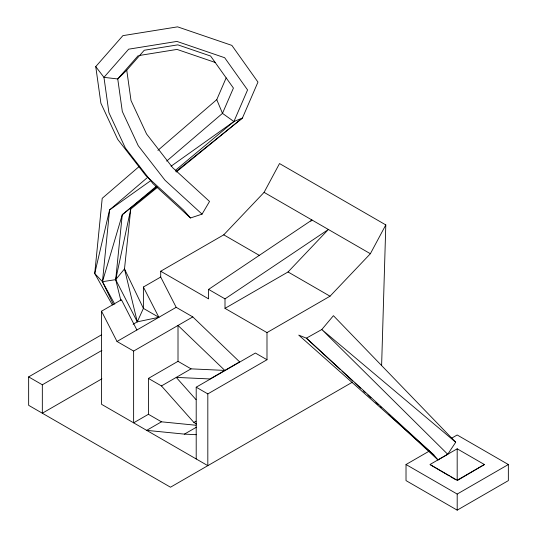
<?xml version="1.0" encoding="UTF-8"?>
<svg xmlns="http://www.w3.org/2000/svg" width="537" height="537" viewBox="0 0 537 537"><rect width="100%" height="100%" fill="white"/><g stroke="black" fill="none" stroke-linecap="round" stroke-linejoin="round"><path stroke-width="0.81" d="M381.619 365.355L385.801 224.916L279.522 163.557L264.083 192.36L223.748 234.837L160.704 271.232L160.704 277.038L176.183 307.312L192.796 316.911L239.609 361.871L210.027 378.954L176.25 377.397L196.032 399.662M157.375 187.386L130.753 209.094L124.497 268.909L137.291 321.844L133.109 324.261M130.753 209.094L115.697 279.643L120.912 300.727M157.905 150.353L216.76 99.647L226.151 77.912M175.518 170.263L233.904 121.53L247.564 89.921L224.674 57.727L176.928 41.416L128.658 49.182L103.956 77.355L108.924 112.676L125.396 148.084L152.964 183.627L190.487 217.975L202.053 214.142L209.537 201.456L172.84 167.859L146.581 134.008L131.015 100.547L126.752 70.206L144.252 50.243L177.828 44.846L210.598 56.036L233.42 88.061L222.486 113.361L166.665 161.1M143.392 287.033L158.865 317.307L137.291 321.844L143.392 308.379L143.392 287.033L160.704 277.038M225.003 308.359L288.04 271.964L328.382 229.48L225.003 298.881L225.003 308.359L266.99 332.598L330.027 296.202L370.369 253.719L385.801 224.916M447.717 454.275L455.705 442.246L333.423 315.682L321.811 329.523L306.379 338.162L298.726 335.108L433.836 454.98L437.991 459.941L447.717 454.275L321.811 329.523L455.705 442.246M190.487 217.975L183.526 210.074L145.715 175.458L117.684 139.318L100.889 103.225L95.747 66.608L122.892 35.643L177.579 26.85L231.87 45.397L257.961 82.094L242.435 118.026L176.203 172.035M138.157 55.673L117.744 78.952L122.315 111.481L138.244 145.722L165.027 180.251L202.053 214.142M310.816 221.217L311.97 220.002L208.591 289.403L208.591 298.881L160.704 271.232M126.752 70.206L117.744 78.952L103.956 77.355L95.747 66.608M139.553 166.161L102.211 198.328L94.727 273.521L112.394 304.969M147.635 177.371L109.582 209.92L94.727 273.521L102.46 281.69L114.79 304.224M156.274 186.332L122.268 214.713L102.46 281.69L113.555 304.714M156.885 186.863L122.268 214.713L115.697 279.643L137.291 321.844M175.821 171.618L242.435 118.026L233.904 121.53L171.061 166.215M150.568 180.781L109.582 209.92L102.46 281.69L115.697 279.643L124.497 268.909L143.392 308.379L158.865 317.307M457.9 480.185L484.401 464.525L457.182 448.811L429.969 464.518L457.188 480.232L484.401 464.525M266.99 332.598L266.99 359.743L207.819 393.903L207.819 465.666L101.533 404.301L101.533 311.198L121.429 299.713L136.901 329.993M352.775 381.975L170.491 487.213L28.649 405.321L28.649 376.893L101.627 334.759M101.533 311.198L117.012 341.472L176.183 307.312M28.649 376.893L42.329 384.787L101.902 350.392M117.012 341.472L133.626 351.07L192.796 316.911M101.902 378.82L42.329 413.215L42.329 384.787M133.626 351.07L133.626 422.827L148.42 414.289L148.42 378.41L178.009 361.327L191.044 368.852L224.815 370.416L178.009 325.449L178.009 361.327M148.42 378.41L161.456 385.935L191.044 368.852M196.206 458.96L196.206 387.204L255.384 353.037L266.99 359.743M195.945 425.25L161.456 421.813L146.661 430.359L184.439 434.118L196.206 434.702M161.456 385.935L193.877 422.438L195.992 421.216M184.439 434.118L196.414 427.204M451.416 438.313L457.182 434.983L508.351 464.525L508.351 480.615L457.195 510.15L406.019 480.608L406.019 464.518L429.076 451.208M406.019 464.518L457.195 494.06L508.351 464.525M138.982 55.539L177.035 49.417L215.216 62.46M264.083 192.36L370.369 253.719M223.748 234.837L259.297 255.364M288.04 271.964L330.027 296.202M208.591 289.403L225.003 298.881M196.206 387.204L207.819 393.903M148.42 414.289L161.456 421.813M193.877 422.438L196.555 424.002M430.687 464.941L449.308 475.95M450.738 476.802L455.752 479.763M233.904 121.53L222.486 113.361L216.76 99.647M433.836 454.98L306.379 338.162L340.203 369.456M342.049 371.168L352.507 380.84M354.964 383.116L360.502 388.238M363.576 391.084L365.422 392.789M367.879 395.064L370.953 397.91M375.873 402.461L378.337 404.737M380.183 406.449L381.411 407.583M388.788 414.416L390.634 416.121M391.869 417.262L437.991 459.941M457.182 448.811L457.188 480.608M457.195 494.06L457.195 510.15"/></g></svg>
